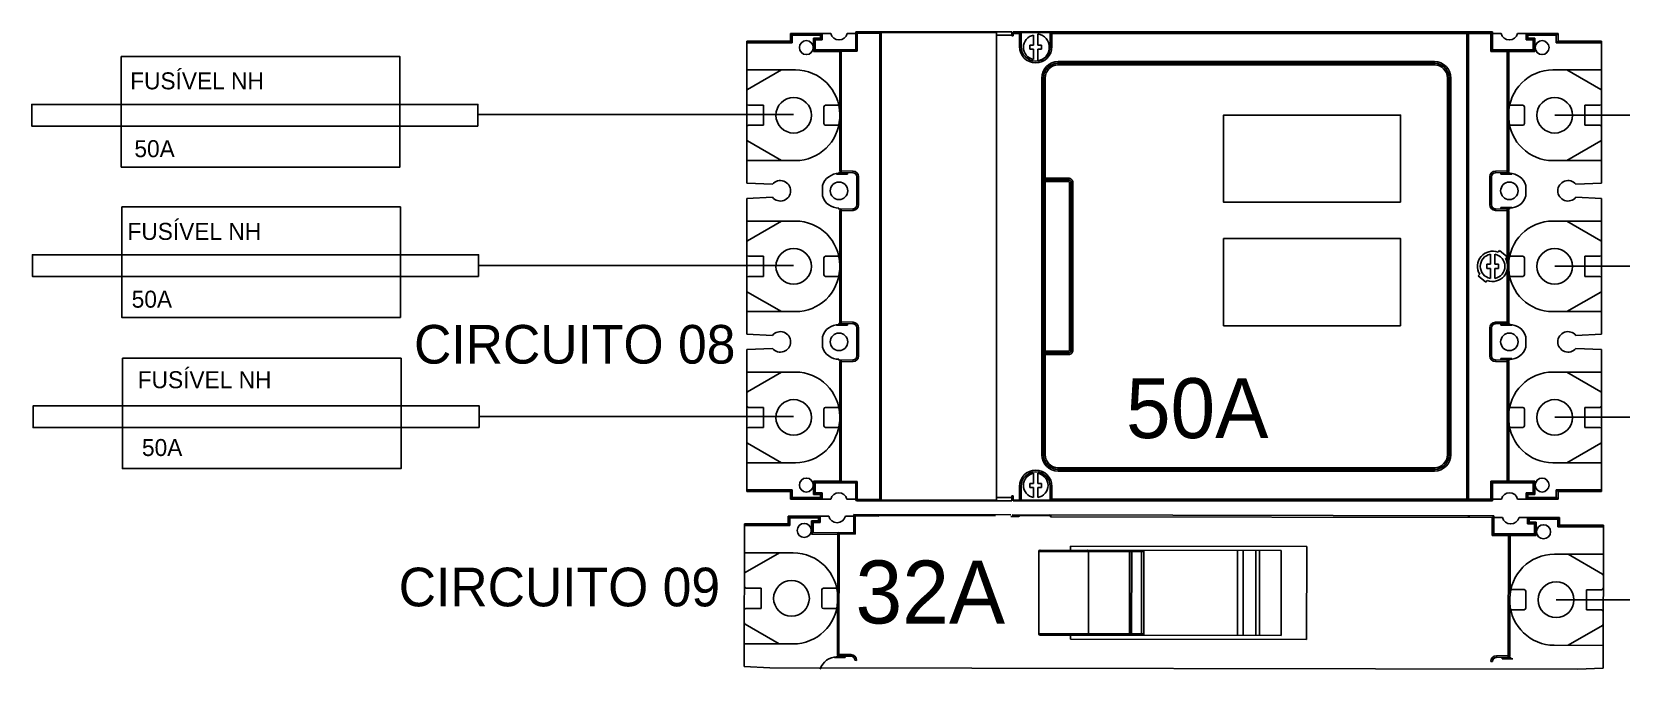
# Model space of a CAD drawing. Extents: x -4780 to 4154, y -1673 to 3208.
# Drawn here: x 1939.1 to 2268.5, y -373.9 to -242 of the extents above; entities that cross this region are included whole.
import ezdxf

# ---------------------------------------------------------------- set-up
doc = ezdxf.new("R2010")
doc.units = 0
doc.header["$MEASUREMENT"] = 0
doc.styles.add('PADRÃO', font='', dxfattribs={"height": 0.2})
doc.styles.add('REGUA80', font='GOTHIC.TTF')
doc.styles.get('PADRÃO').set_extended_font_data('AvantGarde Bk BT')

msp = doc.modelspace()

# ---------------------------------------------------------------- linework, layer by layer
at = {"color": 7, "linetype": 'Continuous'}
for p, q in [((2096.323, -243.872), (2096.323, -242.308)), ((2096.323, -242.308), (2104.688, -242.308)), ((2096.671, -242.655), (2096.323, -242.308)), ((2096.671, -242.655), (2096.671, -244.219)), ((2102.579, -242.655), (2096.671, -242.655)), ((2101.119, -246.026), (2101.119, -243.246)), ((2101.119, -243.246), (2102.579, -243.246)), ((2101.119, -243.246), (2101.466, -243.594)), ((2101.466, -243.594), (2101.466, -245.679)), ((2102.926, -243.594), (2101.466, -243.594)), ((2102.579, -242.655), (2102.926, -242.308)), ((2102.579, -243.246), (2102.579, -242.655)), ((2102.579, -243.246), (2102.926, -243.594)), ((2102.926, -242.308), (2102.926, -243.594)), ((2109.877, -242.308), (2108.115, -242.308)), ((2109.877, -245.679), (2109.877, -241.96)), ((2109.877, -241.96), (2142.196, -241.96)), ((2109.877, -241.96), (2110.155, -242.238)), ((2110.155, -242.238), (2110.155, -245.957)), ((2114.881, -242.238), (2110.155, -242.238)), ((2114.881, -338.781), (2114.881, -242.238)), ((2115.159, -241.96), (2115.159, -339.059)), ((2139.04, -242.099), (2115.159, -242.099)), ((2139.04, -241.974), (2139.04, -339.016)), ((2142.196, -242.655), (2139.04, -242.655)), ((2142.196, -242.794), (2142.196, -241.96)), ((2142.196, -242.308), (2143.795, -242.308)), ((2142.474, -242.794), (2142.196, -242.794)), ((2142.474, -241.96), (2241.866, -241.96)), ((2142.474, -241.96), (2142.474, -242.794)), ((2144.004, -241.96), (2143.795, -242.308)), ((2144.143, -242.099), (2143.795, -242.308)), ((2143.795, -242.308), (2143.795, -245.009)), ((2150.189, -242.099), (2144.143, -242.099)), ((2144.143, -242.099), (2144.143, -245.009)), ((2146.714, -242.646), (2146.714, -244.741)), ((2147.618, -244.741), (2147.618, -242.379)), ((2150.189, -245.009), (2150.189, -242.099)), ((2150.537, -242.308), (2150.328, -241.96)), ((2150.537, -242.308), (2241.519, -242.308)), ((2150.537, -245.009), (2150.537, -242.308)), ((2236.515, -338.711), (2236.515, -241.96)), ((2236.862, -242.308), (2236.862, -339.059)), ((2241.519, -242.308), (2241.866, -241.96)), ((2241.519, -246.026), (2241.519, -242.308)), ((2241.866, -241.96), (2241.866, -245.679)), ((2243.628, -242.308), (2241.866, -242.308)), ((2247.056, -242.308), (2255.42, -242.308)), ((2248.817, -242.308), (2249.165, -242.655)), ((2248.817, -243.594), (2248.817, -242.308)), ((2249.165, -243.246), (2248.817, -243.594)), ((2250.277, -243.594), (2248.817, -243.594)), ((2255.072, -242.655), (2249.165, -242.655)), ((2249.165, -242.655), (2249.165, -243.246)), ((2249.165, -243.246), (2250.624, -243.246)), ((2250.624, -243.246), (2250.277, -243.594)), ((2250.277, -245.679), (2250.277, -243.594)), ((2250.624, -243.246), (2250.624, -246.026)), ((2255.072, -242.655), (2255.42, -242.308)), ((2255.072, -244.219), (2255.072, -242.655)), ((2255.42, -242.308), (2255.42, -243.872)), ((2087.287, -243.872), (2087.287, -273.307)), ((2087.287, -243.872), (2096.323, -243.872)), ((2096.671, -244.219), (2087.287, -244.219)), ((2096.671, -244.219), (2096.323, -243.872)), ((2101.119, -246.026), (2101.466, -245.679)), ((2106.54, -246.026), (2101.119, -246.026)), ((2101.466, -245.679), (2109.877, -245.679)), ((2106.54, -270.756), (2106.54, -245.957)), ((2110.155, -245.957), (2106.54, -245.957)), ((2106.818, -270.754), (2106.818, -245.679)), ((2110.155, -245.957), (2109.877, -245.679)), ((2143.795, -245.009), (2144.143, -245.009)), ((2146.714, -244.741), (2145.95, -244.741)), ((2145.95, -244.741), (2145.95, -245.575)), ((2145.95, -245.575), (2146.714, -245.575)), ((2146.714, -245.575), (2146.714, -247.669)), ((2148.382, -244.741), (2147.618, -244.741)), ((2147.618, -245.575), (2148.382, -245.575)), ((2147.618, -247.936), (2147.618, -245.575)), ((2148.382, -245.575), (2148.382, -244.741)), ((2150.189, -245.009), (2150.537, -245.009)), ((2241.519, -246.026), (2241.866, -245.679)), ((2250.624, -246.026), (2241.519, -246.026)), ((2241.866, -245.679), (2250.277, -245.679)), ((2244.855, -270.756), (2244.855, -245.679)), ((2245.203, -246.026), (2245.203, -270.756)), ((2250.624, -246.026), (2250.277, -245.679)), ((2255.072, -244.219), (2255.42, -243.872)), ((2264.456, -244.219), (2255.072, -244.219)), ((2255.42, -243.872), (2264.456, -243.872)), ((2264.456, -243.872), (2264.456, -273.307)), ((2097.366, -249.849), (2087.287, -249.849)), ((2087.461, -253.919), (2094.511, -249.849)), ((2151.826, -248.118), (2229.804, -248.118)), ((2151.826, -248.118), (2151.826, -248.813)), ((2151.826, -248.465), (2229.804, -248.465)), ((2229.804, -248.813), (2151.826, -248.813)), ((2229.804, -248.813), (2229.804, -248.118)), ((2254.378, -249.849), (2264.456, -249.849)), ((2257.232, -249.849), (2264.282, -253.919)), ((2149.118, -251.521), (2148.423, -251.521)), ((2148.423, -329.498), (2148.423, -251.521)), ((2148.771, -308.334), (2148.771, -251.521)), ((2149.118, -251.521), (2149.118, -272.272)), ((2233.207, -251.521), (2232.512, -251.521)), ((2232.512, -329.498), (2232.512, -251.521)), ((2232.859, -251.521), (2232.859, -329.498)), ((2233.207, -251.521), (2233.207, -329.498)), ((2087.635, -257.147), (2090.763, -257.147)), ((2090.763, -257.147), (2090.763, -261.318)), ((2103.274, -257.495), (2103.274, -260.97)), ((2106.328, -257.147), (2103.621, -257.147)), ((2245.415, -257.147), (2248.122, -257.147)), ((2248.469, -257.495), (2248.469, -260.97)), ((2264.108, -257.147), (2260.98, -257.147)), ((2260.98, -257.147), (2260.98, -261.318)), ((2090.763, -261.318), (2087.635, -261.318)), ((2103.621, -261.318), (2106.311, -261.318)), ((2248.122, -261.318), (2245.432, -261.318)), ((2260.98, -261.318), (2264.108, -261.318)), ((2094.511, -268.616), (2087.461, -264.546)), ((2264.282, -264.546), (2257.232, -268.616)), ((2097.366, -268.616), (2087.287, -268.616)), ((2254.377, -268.616), (2264.456, -268.616)), ((2092.6, -273.526), (2087.287, -273.307)), ((2108.139, -271.396), (2105.903, -271.396)), ((2106.401, -271.095), (2106.401, -271.267)), ((2106.401, -271.095), (2109.3, -271.145)), ((2109.306, -270.798), (2106.818, -270.754)), ((2108.139, -271.125), (2108.139, -271.396)), ((2109.3, -271.145), (2109.306, -270.798)), ((2110.12, -277.763), (2110.12, -271.979)), ((2110.467, -271.979), (2110.12, -271.979)), ((2110.467, -271.979), (2110.467, -277.763)), ((2149.118, -272.272), (2148.771, -272.62)), ((2153.993, -272.62), (2148.771, -272.62)), ((2153.994, -272.968), (2148.771, -272.968)), ((2153.994, -272.272), (2149.118, -272.272)), ((2149.118, -272.62), (2149.118, -308.399)), ((2153.994, -272.968), (2153.994, -272.272)), ((2154.199, -307.844), (2154.199, -273.18)), ((2154.894, -273.18), (2154.199, -273.18)), ((2154.546, -307.844), (2154.546, -273.178)), ((2154.894, -307.844), (2154.894, -273.18)), ((2241.623, -271.979), (2241.276, -271.979)), ((2241.276, -277.763), (2241.276, -271.979)), ((2241.623, -271.979), (2241.623, -277.763)), ((2244.855, -270.756), (2242.437, -270.798)), ((2242.437, -270.798), (2242.443, -271.145)), ((2242.443, -271.145), (2245.342, -271.095)), ((2243.604, -271.125), (2243.604, -271.396)), ((2245.84, -271.396), (2243.604, -271.396)), ((2244.855, -270.756), (2245.203, -270.756)), ((2244.861, -271.103), (2244.855, -270.756)), ((2245.342, -271.095), (2245.342, -271.267)), ((2264.456, -273.307), (2259.144, -273.526)), ((2087.287, -276.435), (2092.6, -276.216)), ((2087.287, -276.435), (2087.287, -304.584)), ((2102.961, -273.796), (2102.961, -275.946)), ((2248.782, -273.796), (2248.782, -275.946)), ((2259.144, -276.216), (2264.456, -276.435)), ((2264.456, -276.435), (2264.456, -304.584)), ((2106.401, -278.475), (2106.401, -278.647)), ((2106.401, -278.647), (2109.3, -278.597)), ((2106.54, -302.033), (2106.54, -278.986)), ((2106.818, -278.987), (2109.306, -278.944)), ((2106.818, -278.987), (2106.818, -302.032)), ((2109.306, -278.944), (2109.3, -278.597)), ((2110.12, -277.763), (2110.467, -277.763)), ((2241.276, -277.763), (2241.623, -277.763)), ((2242.443, -278.597), (2242.437, -278.944)), ((2242.437, -278.944), (2244.855, -278.986)), ((2242.443, -278.597), (2245.342, -278.647)), ((2243.604, -278.346), (2245.84, -278.346)), ((2243.604, -278.617), (2243.604, -278.346)), ((2244.855, -278.986), (2244.861, -278.639)), ((2245.203, -278.986), (2244.855, -278.986)), ((2244.855, -278.986), (2244.855, -289.587)), ((2245.203, -278.986), (2245.203, -302.033)), ((2245.342, -278.475), (2245.342, -278.647)), ((2097.366, -281.126), (2087.287, -281.126)), ((2087.461, -285.196), (2094.511, -281.126)), ((2254.378, -281.126), (2264.456, -281.126)), ((2257.232, -281.126), (2264.282, -285.196)), ((2087.635, -288.424), (2090.763, -288.424)), ((2090.763, -288.424), (2090.763, -292.595)), ((2103.274, -288.772), (2103.274, -292.247)), ((2106.328, -288.424), (2103.621, -288.424)), ((2241.415, -287.998), (2241.415, -290.093)), ((2242.318, -290.093), (2242.318, -287.998)), ((2243.306, -287.226), (2242.998, -287.594)), ((2244.853, -288.521), (2243.306, -287.226)), ((2244.542, -288.889), (2244.853, -288.521)), ((2245.415, -288.424), (2248.122, -288.424)), ((2248.469, -288.772), (2248.469, -292.247)), ((2264.108, -288.424), (2260.98, -288.424)), ((2260.98, -288.424), (2260.98, -292.595)), ((2090.763, -292.595), (2087.635, -292.595)), ((2103.621, -292.595), (2106.311, -292.595)), ((2239.191, -292.13), (2238.883, -292.497)), ((2238.883, -292.497), (2240.427, -293.793)), ((2241.415, -290.093), (2240.65, -290.093)), ((2240.65, -290.093), (2240.65, -290.927)), ((2240.65, -290.927), (2241.415, -290.927)), ((2241.415, -290.927), (2241.415, -293.021)), ((2243.083, -290.093), (2242.318, -290.093)), ((2242.318, -290.927), (2243.083, -290.927)), ((2242.318, -293.021), (2242.318, -290.927)), ((2243.083, -290.927), (2243.083, -290.093)), ((2244.855, -302.033), (2244.855, -291.432)), ((2248.122, -292.595), (2245.432, -292.595)), ((2260.98, -292.595), (2264.108, -292.595)), ((2094.511, -299.893), (2087.461, -295.823)), ((2240.427, -293.793), (2240.735, -293.426)), ((2264.282, -295.823), (2257.232, -299.893)), ((2097.366, -299.893), (2087.287, -299.893)), ((2108.139, -302.673), (2105.903, -302.673)), ((2106.401, -302.372), (2106.401, -302.544)), ((2106.401, -302.372), (2109.3, -302.423)), ((2109.306, -302.075), (2106.818, -302.032)), ((2108.139, -302.673), (2108.139, -302.402)), ((2109.3, -302.423), (2109.306, -302.075)), ((2244.855, -302.033), (2242.437, -302.075)), ((2242.437, -302.075), (2242.443, -302.423)), ((2242.443, -302.423), (2245.342, -302.372)), ((2243.604, -302.673), (2243.604, -302.402)), ((2245.84, -302.673), (2243.604, -302.673)), ((2244.855, -302.033), (2245.203, -302.033)), ((2244.861, -302.38), (2244.855, -302.033)), ((2245.342, -302.372), (2245.342, -302.544)), ((2254.377, -299.893), (2264.456, -299.893)), ((2092.6, -304.803), (2087.287, -304.584)), ((2102.961, -305.073), (2102.961, -307.223)), ((2110.12, -309.04), (2110.12, -303.257)), ((2110.467, -303.257), (2110.12, -303.257)), ((2110.467, -303.257), (2110.467, -309.04)), ((2241.623, -303.257), (2241.276, -303.257)), ((2241.276, -309.04), (2241.276, -303.257)), ((2241.623, -303.257), (2241.623, -309.04)), ((2248.782, -305.073), (2248.782, -307.223)), ((2264.456, -304.584), (2259.144, -304.803)), ((2087.287, -307.712), (2092.6, -307.493)), ((2087.287, -307.712), (2087.287, -337.147)), ((2110.12, -309.04), (2110.467, -309.04)), ((2148.771, -308.052), (2153.989, -308.052)), ((2148.771, -329.498), (2148.771, -308.399)), ((2148.771, -308.399), (2153.99, -308.399)), ((2149.118, -308.747), (2148.771, -308.399)), ((2149.118, -308.747), (2149.118, -329.498)), ((2149.118, -308.747), (2153.989, -308.747)), ((2153.989, -308.747), (2153.989, -308.052)), ((2154.199, -307.844), (2154.894, -307.844)), ((2241.276, -309.04), (2241.623, -309.04)), ((2243.604, -309.623), (2245.84, -309.623)), ((2243.604, -309.894), (2243.604, -309.623)), ((2259.144, -307.493), (2264.456, -307.712)), ((2264.456, -307.712), (2264.456, -337.147)), ((2097.366, -312.404), (2087.287, -312.404)), ((2087.461, -316.474), (2094.511, -312.404)), ((2106.401, -309.753), (2106.401, -309.924)), ((2106.401, -309.924), (2109.3, -309.874)), ((2106.54, -335.062), (2106.54, -310.263)), ((2106.818, -310.265), (2109.306, -310.221)), ((2106.818, -335.34), (2106.818, -310.265)), ((2109.306, -310.221), (2109.3, -309.874)), ((2242.443, -309.874), (2242.437, -310.221)), ((2242.437, -310.221), (2244.855, -310.263)), ((2242.443, -309.874), (2245.342, -309.924)), ((2244.855, -310.263), (2244.861, -309.916)), ((2245.203, -310.263), (2244.855, -310.263)), ((2244.855, -335.34), (2244.855, -310.263)), ((2245.203, -310.263), (2245.203, -334.993)), ((2245.342, -309.753), (2245.342, -309.924)), ((2254.378, -312.404), (2264.456, -312.404)), ((2257.232, -312.404), (2264.282, -316.474)), ((2087.635, -319.702), (2090.763, -319.702)), ((2090.763, -319.702), (2090.763, -323.872)), ((2103.274, -320.049), (2103.274, -323.524)), ((2106.328, -319.702), (2103.621, -319.702)), ((2245.415, -319.702), (2248.122, -319.702)), ((2248.469, -320.049), (2248.469, -323.524)), ((2264.108, -319.702), (2260.98, -319.702)), ((2260.98, -319.702), (2260.98, -323.872)), ((2090.763, -323.872), (2087.635, -323.872)), ((2103.621, -323.872), (2106.311, -323.872)), ((2248.122, -323.872), (2245.432, -323.872)), ((2260.98, -323.872), (2264.108, -323.872)), ((2094.511, -331.17), (2087.461, -327.1)), ((2264.282, -327.1), (2257.232, -331.17)), ((2097.366, -331.17), (2087.287, -331.17)), ((2148.423, -329.498), (2149.118, -329.498)), ((2151.826, -332.206), (2151.826, -332.901)), ((2151.826, -332.206), (2229.804, -332.206)), ((2229.804, -332.554), (2151.826, -332.554)), ((2229.804, -332.901), (2229.804, -332.206)), ((2232.512, -329.498), (2233.207, -329.498)), ((2254.377, -331.17), (2264.456, -331.17)), ((2101.119, -337.773), (2101.119, -334.993)), ((2101.119, -334.993), (2106.54, -334.993)), ((2101.119, -334.993), (2101.466, -335.34)), ((2101.466, -335.34), (2101.466, -337.425)), ((2109.877, -335.34), (2101.466, -335.34)), ((2106.54, -335.062), (2110.155, -335.062)), ((2110.155, -335.062), (2109.877, -335.34)), ((2109.877, -338.781), (2109.877, -335.34)), ((2110.155, -335.062), (2110.155, -339.059)), ((2145.95, -335.445), (2145.95, -336.279)), ((2146.714, -335.445), (2145.95, -335.445)), ((2146.714, -333.35), (2146.714, -335.445)), ((2147.618, -335.445), (2147.618, -333.35)), ((2148.382, -335.445), (2147.618, -335.445)), ((2148.382, -336.279), (2148.382, -335.445)), ((2229.804, -332.901), (2151.826, -332.901)), ((2241.519, -334.993), (2241.866, -335.34)), ((2241.519, -334.993), (2250.624, -334.993)), ((2241.519, -334.993), (2241.519, -338.711)), ((2250.277, -335.34), (2241.866, -335.34)), ((2241.866, -335.34), (2241.866, -339.059)), ((2250.624, -334.993), (2250.277, -335.34)), ((2250.277, -337.425), (2250.277, -335.34)), ((2250.624, -334.993), (2250.624, -337.773)), ((2087.287, -336.8), (2096.671, -336.8)), ((2096.323, -337.147), (2087.287, -337.147)), ((2096.671, -336.8), (2096.323, -337.147)), ((2096.323, -338.711), (2096.323, -337.147)), ((2096.671, -338.364), (2096.323, -338.711)), ((2104.688, -338.711), (2096.323, -338.711)), ((2096.671, -336.8), (2096.671, -338.364)), ((2096.671, -338.364), (2102.579, -338.364)), ((2101.119, -337.773), (2101.466, -337.425)), ((2102.579, -337.773), (2101.119, -337.773)), ((2101.466, -337.425), (2102.926, -337.425)), ((2102.579, -337.773), (2102.926, -337.425)), ((2102.579, -338.364), (2102.579, -337.773)), ((2102.579, -338.364), (2102.926, -338.711)), ((2102.926, -337.425), (2102.926, -338.711)), ((2109.877, -338.711), (2108.046, -338.711)), ((2109.877, -338.781), (2114.881, -338.781)), ((2110.155, -339.059), (2142.196, -339.059)), ((2115.159, -338.92), (2139.04, -338.92)), ((2139.04, -338.364), (2142.196, -338.364)), ((2142.196, -338.016), (2142.196, -339.059)), ((2142.474, -338.016), (2142.196, -338.016)), ((2142.474, -338.711), (2142.196, -338.711)), ((2142.474, -338.016), (2142.474, -339.059)), ((2142.474, -338.92), (2150.189, -338.92)), ((2142.474, -339.059), (2241.866, -339.059)), ((2143.795, -336.078), (2143.795, -339.059)), ((2144.143, -336.078), (2143.795, -336.078)), ((2144.143, -336.078), (2144.143, -338.92)), ((2145.95, -336.279), (2146.714, -336.279)), ((2146.714, -336.279), (2146.714, -338.373)), ((2147.618, -338.373), (2147.618, -336.279)), ((2147.618, -336.279), (2148.382, -336.279)), ((2150.189, -338.92), (2150.189, -336.078)), ((2150.537, -336.078), (2150.189, -336.078)), ((2150.189, -338.92), (2150.537, -338.711)), ((2150.328, -339.059), (2150.537, -338.711)), ((2150.537, -338.711), (2150.537, -336.078)), ((2236.515, -338.711), (2150.537, -338.711)), ((2236.515, -338.711), (2236.862, -339.059)), ((2236.862, -338.711), (2241.519, -338.711)), ((2241.866, -339.059), (2241.519, -338.711)), ((2243.697, -338.711), (2241.866, -338.711)), ((2255.42, -338.711), (2247.056, -338.711)), ((2249.165, -337.773), (2248.817, -337.425)), ((2248.817, -337.425), (2250.277, -337.425)), ((2248.817, -338.711), (2248.817, -337.425)), ((2249.165, -338.364), (2248.817, -338.711)), ((2250.624, -337.773), (2249.165, -337.773)), ((2249.165, -337.773), (2249.165, -338.364)), ((2249.165, -338.364), (2255.072, -338.364)), ((2250.624, -337.773), (2250.277, -337.425)), ((2255.072, -336.8), (2255.42, -337.147)), ((2255.072, -336.8), (2264.456, -336.8)), ((2255.072, -338.364), (2255.072, -336.8)), ((2255.42, -338.711), (2255.072, -338.364)), ((2264.456, -337.147), (2255.42, -337.147)), ((2255.42, -337.147), (2255.42, -338.711)), ((2095.885, -343.807), (2095.887, -342.235)), ((2095.887, -342.235), (2104.292, -342.251)), ((2096.236, -342.585), (2095.887, -342.235)), ((2096.236, -342.585), (2096.233, -344.157)), ((2102.172, -342.596), (2096.236, -342.585)), ((2102.172, -342.596), (2102.522, -342.248)), ((2102.522, -342.248), (2102.52, -343.54)), ((2109.506, -342.261), (2107.736, -342.257)), ((2109.5, -345.648), (2109.507, -341.911)), ((2109.507, -341.911), (2141.982, -341.972)), ((2109.507, -341.911), (2109.785, -342.191)), ((2109.785, -342.191), (2109.779, -345.928)), ((2114.534, -342.2), (2109.785, -342.191)), ((2138.81, -342.105), (2114.814, -342.061)), ((2141.981, -342.321), (2143.587, -342.324)), ((2142.261, -341.972), (2242.13, -342.157)), ((2143.797, -341.975), (2143.587, -342.324)), ((2143.937, -342.115), (2143.587, -342.324)), ((2150.013, -342.126), (2143.937, -342.115)), ((2150.361, -342.336), (2150.153, -341.987)), ((2150.361, -342.336), (2241.78, -342.505)), ((2241.773, -346.242), (2241.78, -342.505)), ((2241.78, -342.505), (2242.13, -342.157)), ((2242.13, -342.157), (2242.123, -345.893)), ((2243.899, -342.509), (2242.129, -342.506)), ((2247.343, -342.516), (2255.748, -342.531)), ((2249.111, -343.811), (2249.113, -342.519)), ((2249.113, -342.519), (2249.462, -342.869)), ((2255.398, -342.88), (2255.748, -342.531)), ((2255.748, -342.531), (2255.745, -344.103)), ((2086.806, -343.79), (2086.751, -373.366)), ((2096.233, -344.157), (2086.805, -344.139)), ((2086.806, -343.79), (2095.885, -343.807)), ((2096.233, -344.157), (2095.885, -343.807)), ((2100.699, -345.981), (2100.705, -343.187)), ((2100.699, -345.981), (2101.049, -345.632)), ((2100.705, -343.187), (2102.171, -343.19)), ((2100.705, -343.187), (2101.053, -343.537)), ((2101.053, -343.537), (2101.049, -345.632)), ((2101.049, -345.632), (2109.5, -345.648)), ((2102.52, -343.54), (2101.053, -343.537)), ((2102.171, -343.19), (2102.172, -342.596)), ((2102.171, -343.19), (2102.52, -343.54)), ((2106.38, -370.838), (2106.427, -345.642)), ((2109.779, -345.928), (2109.5, -345.648)), ((2249.46, -343.462), (2249.111, -343.811)), ((2250.577, -343.814), (2249.111, -343.811)), ((2249.462, -342.869), (2249.46, -343.462)), ((2249.46, -343.462), (2250.927, -343.465)), ((2255.398, -342.88), (2249.462, -342.869)), ((2250.573, -345.909), (2250.577, -343.814)), ((2250.927, -343.465), (2250.577, -343.814)), ((2250.927, -343.465), (2250.922, -346.259)), ((2255.395, -344.451), (2255.398, -342.88)), ((2255.395, -344.451), (2255.745, -344.103)), ((2264.823, -344.468), (2255.395, -344.451)), ((2255.745, -344.103), (2264.824, -344.119)), ((2264.824, -344.119), (2264.769, -373.696)), ((2106.147, -345.991), (2100.699, -345.981)), ((2106.101, -370.839), (2106.147, -345.921)), ((2109.779, -345.928), (2106.147, -345.921)), ((2154.4, -349.264), (2154.401, -348.426)), ((2154.401, -348.426), (2203.353, -348.517)), ((2203.353, -348.517), (2203.317, -367.792)), ((2241.773, -346.242), (2242.123, -345.893)), ((2250.922, -346.259), (2241.773, -346.242)), ((2242.123, -345.893), (2250.573, -345.909)), ((2245.079, -371.096), (2245.126, -345.899)), ((2245.474, -346.249), (2245.429, -371.096)), ((2250.922, -346.259), (2250.573, -345.909)), ((2096.921, -349.815), (2086.794, -349.796)), ((2086.962, -353.886), (2094.052, -349.81)), ((2147.837, -349.531), (2147.805, -366.572)), ((2166.607, -349.566), (2147.837, -349.531)), ((2198.064, -349.345), (2148.117, -349.253)), ((2158.108, -366.591), (2158.14, -349.55)), ((2166.516, -349.35), (2166.516, -349.291)), ((2166.576, -366.607), (2166.607, -349.566)), ((2166.671, -366.607), (2166.702, -349.566)), ((2169.596, -349.572), (2166.702, -349.566)), ((2167.052, -366.608), (2167.083, -349.567)), ((2169.102, -349.571), (2169.071, -366.611)), ((2169.564, -366.612), (2169.596, -349.572)), ((2189.009, -349.328), (2188.977, -366.927)), ((2190.144, -366.93), (2190.176, -349.33)), ((2192.809, -349.335), (2192.777, -366.935)), ((2193.544, -366.936), (2193.577, -349.337)), ((2198.064, -349.345), (2198.031, -366.944)), ((2254.686, -350.107), (2264.813, -350.125)), ((2257.555, -350.112), (2264.63, -354.215)), ((2087.13, -357.13), (2090.273, -357.136)), ((2090.273, -357.136), (2090.265, -361.326)), ((2102.843, -357.508), (2102.837, -361)), ((2105.913, -357.165), (2103.193, -357.16)), ((2245.667, -357.423), (2248.387, -357.428)), ((2248.736, -357.778), (2248.729, -361.27)), ((2261.307, -357.452), (2261.299, -361.642)), ((2264.45, -357.458), (2261.307, -357.452)), ((2090.265, -361.326), (2087.122, -361.32)), ((2103.185, -361.35), (2105.888, -361.355)), ((2248.379, -361.618), (2245.677, -361.613)), ((2261.299, -361.642), (2264.442, -361.648)), ((2094.017, -368.666), (2086.942, -364.563)), ((2264.611, -364.892), (2257.52, -368.968)), ((2096.886, -368.671), (2086.76, -368.653)), ((2147.805, -366.572), (2166.576, -366.607)), ((2148.085, -366.852), (2166.483, -366.886)), ((2154.365, -367.702), (2154.367, -366.863)), ((2203.317, -367.792), (2154.365, -367.702)), ((2166.483, -366.881), (2166.483, -366.823)), ((2166.569, -366.886), (2198.031, -366.944)), ((2166.671, -366.607), (2169.564, -366.612)), ((2107.706, -371.485), (2105.459, -371.481)), ((2105.961, -371.179), (2105.96, -371.352)), ((2105.961, -371.179), (2108.873, -371.235)), ((2108.88, -370.886), (2106.38, -370.838)), ((2107.706, -371.213), (2107.706, -371.485)), ((2108.873, -371.235), (2108.88, -370.886)), ((2110.044, -372.076), (2109.695, -372.075)), ((2245.079, -371.096), (2242.649, -371.134)), ((2242.649, -371.134), (2242.655, -371.483)), ((2242.655, -371.483), (2245.568, -371.437)), ((2243.822, -371.465), (2243.821, -371.737)), ((2246.068, -371.741), (2243.821, -371.737)), ((2245.079, -371.096), (2245.429, -371.096)), ((2245.085, -371.445), (2245.079, -371.096)), ((2245.568, -371.437), (2245.567, -371.61)), ((2254.651, -368.963), (2264.778, -368.982)), ((2092.088, -373.596), (2086.751, -373.366)), ((2241.83, -372.319), (2241.48, -372.319)), ((2264.769, -373.696), (2259.431, -373.906))]:
    msp.add_line(p, q, dxfattribs=at)
for p, q in [((2096.966, -259.047), (2031.572, -259.047)), ((2254.748, -259.198), (2384.816, -259.198)), ((2096.966, -290.325), (2031.688, -290.325)), ((2254.748, -290.475), (2431.599, -290.475)), ((2096.966, -321.602), (2031.831, -321.602)), ((2254.748, -321.752), (2477.037, -321.752)), ((2255.018, -359.536), (2384.326, -359.536)), ((2092.088, -373.596), (2259.431, -373.906))]:
    msp.add_line(p, q)
for points in [[(1957.636, -247.086), (2015.389, -247.086), (2015.389, -269.945), (1957.636, -269.945)], [(2031.572, -261.46), (1939.103, -261.46), (1939.103, -256.984), (2031.572, -256.984)], [(2222.79, -277.255), (2186.117, -277.255), (2186.117, -259.207), (2222.79, -259.207)], [(1957.752, -278.224), (2015.505, -278.224), (2015.505, -301.083), (1957.752, -301.083)], [(2222.79, -302.823), (2186.117, -302.823), (2186.117, -284.775), (2222.79, -284.775)], [(2031.688, -292.597), (1939.218, -292.597), (1939.218, -288.122), (2031.688, -288.122)], [(1957.895, -309.523), (2015.648, -309.523), (2015.648, -332.381), (1957.895, -332.381)], [(2031.831, -323.896), (1939.362, -323.896), (1939.362, -319.421), (2031.831, -319.421)]]:
    msp.add_lwpolyline(points, close=True)
for centre, radius in [((2099.625, -245.227), 1.442), ((2252.118, -245.227), 1.442), ((2097.018, -259.232), 3.684), ((2254.725, -259.232), 3.684), ((2106.401, -274.871), 1.807), ((2245.342, -274.871), 1.807), ((2097.018, -290.51), 3.684), ((2254.725, -290.51), 3.684), ((2106.401, -306.148), 1.807), ((2245.342, -306.148), 1.807), ((2097.018, -321.787), 3.684), ((2254.725, -321.787), 3.684), ((2099.625, -335.792), 1.442), ((2252.118, -335.792), 1.442), ((2099.199, -345.175), 1.449), ((2252.425, -345.458), 1.449), ((2096.554, -359.242), 3.701), ((2255.018, -359.536), 3.701)]:
    msp.add_circle(centre, radius, dxfattribs=at)
for centre, radius, start, end in [((2106.401, -241.856), 1.772, 194.76778, 345.23222), ((2115.159, -242.238), 0.278, 90, 180.00141), ((2144.004, -242.099), 0.139, 0, 90), ((2147.166, -245.158), 2.552, 100.19797, 259.80203), ((2147.166, -245.158), 2.815, 279.23556, 80.76444), ((2150.328, -242.099), 0.139, 90, 180), ((2236.515, -242.308), 0.348, 0, 90), ((2245.342, -241.856), 1.772, 194.76778, 345.23222), ((2106.818, -245.957), 0.278, 90, 180), ((2147.166, -245.009), 3.371, 180, 360), ((2147.166, -245.009), 3.023, 180, 360), ((2244.855, -246.026), 0.348, 0, 90), ((2097.366, -259.024), 9.175, 360, 90), ((2151.826, -251.521), 3.403, 90, 180), ((2151.826, -251.521), 3.055, 90, 180), ((2151.826, -251.521), 2.708, 90, 180), ((2229.804, -251.521), 3.403, 0, 90), ((2229.804, -251.521), 3.055, 360, 90), ((2229.804, -251.521), 2.708, 0, 90), ((2254.377, -259.024), 9.175, 90, 180), ((2087.635, -254.22), 0.348, 120, 180), ((2087.635, -256.8), 0.348, 180, 270), ((2264.108, -256.8), 0.348, 270, 0), ((2264.108, -254.22), 0.348, 0, 60), ((2097.366, -259.432), 9.184, 270, 357.45394), ((2103.621, -257.495), 0.348, 90, 180), ((2254.377, -259.432), 9.184, 182.54606, 270), ((2248.122, -257.495), 0.348, 0, 90), ((2087.635, -261.665), 0.348, 90, 180), ((2103.621, -260.97), 0.348, 180, 270), ((2248.122, -260.97), 0.348, 270, 0), ((2264.108, -261.665), 0.348, 0, 90), ((2087.635, -264.245), 0.348, 180, 240), ((2264.108, -264.245), 0.348, 300, 0), ((2094.238, -274.871), 2.12, 219.38771, 140.61229), ((2106.401, -274.871), 3.604, 90, 162.65261), ((2106.888, -270.756), 0.348, 180, 269), ((2109.286, -271.979), 0.834, 0, 89), ((2109.286, -271.979), 1.182, 0, 89), ((2153.997, -273.14), 0.867, 82.69134, 90.21121), ((2242.457, -271.979), 1.182, 91, 180), ((2242.457, -271.979), 0.834, 91, 180), ((2244.855, -270.756), 0.348, 271, 0), ((2245.342, -274.871), 3.604, 17.34739, 90), ((2257.505, -274.871), 2.12, 39.38771, 320.61229), ((2106.401, -274.871), 3.604, 197.34739, 270), ((2245.342, -274.871), 3.604, 270, 342.65261), ((2106.888, -278.986), 0.348, 91, 180), ((2109.286, -277.763), 0.834, 271, 360), ((2109.286, -277.763), 1.182, 271, 360), ((2242.457, -277.763), 1.182, 180, 269), ((2242.457, -277.763), 0.834, 180, 269), ((2244.855, -278.986), 0.348, 0, 89), ((2097.366, -290.301), 9.175, 360, 90), ((2254.377, -290.301), 9.175, 90, 180), ((2087.635, -285.497), 0.348, 120, 180), ((2264.108, -285.497), 0.348, 0, 60), ((2087.635, -288.077), 0.348, 180, 270), ((2103.621, -288.772), 0.348, 90, 180), ((2241.866, -290.51), 3.128, 68.79737, 211.20263), ((2241.866, -290.51), 2.552, 100.19797, 259.80203), ((2241.866, -290.51), 3.128, 248.79737, 31.20263), ((2241.866, -290.51), 2.552, 280.19797, 79.80203), ((2248.122, -288.772), 0.348, 0, 90), ((2264.108, -288.077), 0.348, 270, 0), ((2087.635, -292.942), 0.348, 90, 180), ((2097.366, -290.709), 9.184, 270, 357.45394), ((2103.621, -292.247), 0.348, 180, 270), ((2254.377, -290.709), 9.184, 182.54606, 270), ((2248.122, -292.247), 0.348, 270, 0), ((2264.108, -292.942), 0.348, 0, 90), ((2087.635, -295.522), 0.348, 180, 240), ((2264.108, -295.522), 0.348, 300, 0), ((2106.401, -306.148), 3.604, 90, 162.65261), ((2106.888, -302.033), 0.348, 180, 269), ((2109.286, -303.257), 0.834, 0, 89), ((2109.286, -303.257), 1.182, 0, 89), ((2242.457, -303.257), 1.182, 91, 180), ((2242.457, -303.257), 0.834, 91, 180), ((2244.855, -302.033), 0.348, 271, 0), ((2245.342, -306.148), 3.604, 17.34739, 90), ((2094.238, -306.148), 2.12, 219.38771, 140.61229), ((2257.505, -306.148), 2.12, 39.38771, 320.61229), ((2106.401, -306.148), 3.604, 197.34739, 270), ((2109.286, -309.04), 0.834, 271, 360), ((2109.286, -309.04), 1.182, 271, 360), ((2242.457, -309.04), 1.182, 180, 269), ((2242.457, -309.04), 0.834, 180, 269), ((2245.342, -306.148), 3.604, 270, 342.65261), ((2097.366, -321.578), 9.175, 360, 90), ((2106.888, -310.263), 0.348, 91, 180), ((2244.855, -310.263), 0.348, 0, 89), ((2254.377, -321.578), 9.175, 90, 180), ((2087.635, -316.775), 0.348, 120, 180), ((2087.635, -319.354), 0.348, 180, 270), ((2264.108, -319.354), 0.348, 270, 0), ((2264.108, -316.775), 0.348, 0, 60), ((2097.366, -321.986), 9.184, 270, 357.45394), ((2103.621, -320.049), 0.348, 90, 180), ((2254.377, -321.986), 9.184, 182.54606, 270), ((2248.122, -320.049), 0.348, 0, 90), ((2087.635, -324.219), 0.348, 90, 180), ((2103.621, -323.524), 0.348, 180, 270), ((2248.122, -323.524), 0.348, 270, 0), ((2264.108, -324.219), 0.348, 0, 90), ((2087.635, -326.799), 0.348, 180, 240), ((2264.108, -326.799), 0.348, 300, 0), ((2147.166, -336.078), 3.371, 0, 180), ((2151.826, -329.498), 3.403, 180, 270), ((2151.826, -329.498), 3.055, 180, 270), ((2151.826, -329.498), 2.708, 180, 270), ((2229.804, -329.498), 3.403, 270, 360), ((2229.804, -329.498), 3.055, 270, 0), ((2229.804, -329.498), 2.708, 270, 360), ((2106.818, -335.062), 0.278, 180, 270), ((2147.166, -336.078), 3.023, 360, 180), ((2147.166, -335.862), 2.552, 100.19797, 259.80203), ((2147.166, -335.862), 2.552, 280.19797, 79.80203), ((2244.855, -334.993), 0.348, 270, 0), ((2106.401, -339.163), 1.772, 91.12352, 165.23222), ((2106.332, -339.163), 1.772, 14.76778, 88.87648), ((2110.155, -338.781), 0.278, 180.00002, 270), ((2115.159, -338.781), 0.278, 179.9964, 270), ((2144.004, -338.92), 0.139, 270, 0), ((2150.328, -338.92), 0.139, 180, 270), ((2245.411, -339.163), 1.772, 91.12352, 165.23222), ((2245.342, -339.163), 1.772, 14.76778, 88.87648), ((2106.015, -341.8), 1.781, 194.66181, 345.12626), ((2114.814, -342.201), 0.279, 89.89404, 179.89545), ((2143.797, -342.115), 0.14, 359.89404, 89.89404), ((2150.152, -342.126), 0.14, 89.89404, 179.89404), ((2236.752, -342.496), 0.349, 359.89404, 89.89404), ((2245.622, -342.058), 1.781, 194.66181, 345.12626), ((2106.426, -345.922), 0.279, 89.89404, 179.89404), ((2245.125, -346.248), 0.349, 359.89404, 89.89404), ((2096.904, -359.034), 9.219, 359.89404, 89.89404), ((2148.116, -349.532), 0.279, 89.89404, 179.89404), ((2166.345, -349.536), 0.253, 46.94378, 54.69998), ((2254.669, -359.325), 9.219, 89.89404, 179.89404), ((2087.136, -354.189), 0.349, 119.89404, 179.89404), ((2264.455, -354.517), 0.349, 359.89404, 59.89404), ((2087.131, -356.781), 0.349, 179.89404, 269.89404), ((2103.192, -357.509), 0.349, 89.89404, 179.89404), ((2248.386, -357.777), 0.349, 359.89404, 89.89404), ((2264.451, -357.109), 0.349, 269.89404, 359.89404), ((2087.122, -361.669), 0.349, 89.89404, 179.89404), ((2096.903, -359.443), 9.228, 269.89404, 357.34798), ((2103.186, -361.001), 0.349, 179.89404, 269.89404), ((2254.668, -359.735), 9.228, 182.4401, 269.89404), ((2248.38, -361.269), 0.349, 269.89404, 359.89404), ((2264.441, -361.997), 0.349, 359.89404, 89.89404), ((2087.117, -364.261), 0.349, 179.89404, 239.89404), ((2264.437, -364.589), 0.349, 299.89404, 359.89404), ((2148.085, -366.573), 0.279, 179.89404, 269.89404), ((2105.954, -374.974), 3.622, 89.89404, 162.54665), ((2106.45, -370.839), 0.349, 179.89404, 268.89404), ((2108.857, -372.073), 0.838, 359.89404, 88.89404), ((2108.857, -372.073), 1.187, 359.89404, 88.89404), ((2242.668, -372.321), 1.187, 90.89404, 179.89404), ((2242.668, -372.321), 0.838, 90.89404, 179.89404), ((2245.079, -371.096), 0.349, 270.89404, 359.89404)]:
    msp.add_arc(centre, radius, start, end, dxfattribs=at)
for points, knots in [([(2115.029, -242.116), (2115.007, -242.121), (2114.947, -242.141), (2114.881, -242.195), (2114.881, -242.238)], [0, 0, 0, 0, 0.3387477, 1, 1, 1, 1]), ([(2115.159, -242.099), (2115.148, -242.099), (2115.104, -242.101), (2115.06, -242.107), (2115.029, -242.116)], [0, 0, 0, 0, 0.259248, 1, 1, 1, 1]), ([(2150.209, -242.111), (2150.204, -242.108), (2150.197, -242.105), (2150.192, -242.1), (2150.189, -242.1), (2150.189, -242.099)], [0, 0, 0, 0, 0.7420272, 0.9336705, 1, 1, 1, 1]), ([(2150.537, -242.308), (2150.473, -242.268), (2150.362, -242.204), (2150.254, -242.138), (2150.209, -242.111)], [0, 0, 0, 0, 0.5929043, 1, 1, 1, 1]), ([(2106.818, -270.754), (2106.783, -270.754), (2106.731, -270.754), (2106.666, -270.755), (2106.624, -270.755), (2106.59, -270.755), (2106.567, -270.756), (2106.553, -270.755), (2106.546, -270.756), (2106.543, -270.755), (2106.54, -270.756), (2106.54, -270.756)], [0, 0, 0, 0, 0.3821835, 0.5556768, 0.7071962, 0.8315087, 0.9237067, 0.9566914, 0.980577, 0.9951006, 1, 1, 1, 1]), ([(2106.818, -270.754), (2106.817, -270.799), (2106.819, -270.881), (2106.832, -270.992), (2106.846, -271.061), (2106.869, -271.103), (2106.882, -271.103)], [0, 0, 0, 0, 0.369327, 0.6830643, 0.8977864, 1, 1, 1, 1]), ([(2154.546, -273.18), (2154.546, -273.151), (2154.542, -273.09), (2154.52, -272.997), (2154.479, -272.902), (2154.411, -272.804), (2154.317, -272.719), (2154.209, -272.659), (2154.099, -272.627), (2154.027, -272.62), (2153.994, -272.62)], [0, 0, 0, 0, 0.0981255, 0.204703, 0.3240109, 0.459834, 0.6080251, 0.7532501, 0.8828378, 1, 1, 1, 1]), ([(2153.994, -272.968), (2154.046, -272.968), (2154.157, -273.014), (2154.199, -273.126), (2154.199, -273.18)], [0, 0, 0, 0, 0.4946402, 1, 1, 1, 1]), ([(2154.744, -272.677), (2154.674, -272.57), (2154.484, -272.385), (2154.234, -272.296), (2154.107, -272.28)], [0, 0, 0, 0, 0.4996547, 1, 1, 1, 1]), ([(2154.546, -273.178), (2154.546, -273.177), (2154.546, -273.104), (2154.518, -272.957), (2154.435, -272.833), (2154.383, -272.782)], [0, 0, 0, 0, 0.004564, 0.501601, 1, 1, 1, 1]), ([(2154.894, -273.18), (2154.894, -273.092), (2154.869, -272.914), (2154.793, -272.751), (2154.744, -272.677)], [0, 0, 0, 0, 0.4999915, 1, 1, 1, 1]), ([(2106.54, -278.986), (2106.54, -278.986), (2106.543, -278.987), (2106.546, -278.986), (2106.553, -278.986), (2106.567, -278.986), (2106.59, -278.987), (2106.624, -278.987), (2106.666, -278.987), (2106.731, -278.988), (2106.783, -278.988), (2106.818, -278.987)], [0, 0, 0, 0, 0.0048985, 0.0194214, 0.0433062, 0.0762904, 0.1684877, 0.2928, 0.4443198, 0.6178141, 1, 1, 1, 1]), ([(2106.818, -278.987), (2106.818, -278.943), (2106.819, -278.86), (2106.832, -278.75), (2106.846, -278.681), (2106.869, -278.639), (2106.882, -278.639)], [0, 0, 0, 0, 0.370694, 0.6849281, 0.8977758, 1, 1, 1, 1]), ([(2106.818, -302.032), (2106.783, -302.032), (2106.731, -302.032), (2106.666, -302.032), (2106.624, -302.032), (2106.59, -302.033), (2106.567, -302.033), (2106.553, -302.033), (2106.546, -302.033), (2106.543, -302.032), (2106.54, -302.033), (2106.54, -302.033)], [0, 0, 0, 0, 0.3821857, 0.5556797, 0.7071995, 0.8315119, 0.9237093, 0.9566936, 0.9805786, 0.9951015, 1, 1, 1, 1]), ([(2106.818, -302.032), (2106.817, -302.076), (2106.819, -302.158), (2106.832, -302.269), (2106.846, -302.338), (2106.869, -302.38), (2106.882, -302.38)], [0, 0, 0, 0, 0.369327, 0.6830643, 0.8977864, 1, 1, 1, 1]), ([(2153.989, -308.399), (2154.015, -308.399), (2154.067, -308.396), (2154.138, -308.381), (2154.199, -308.36), (2154.251, -308.336), (2154.295, -308.309), (2154.334, -308.282), (2154.368, -308.253), (2154.399, -308.221), (2154.429, -308.187), (2154.457, -308.148), (2154.483, -308.103), (2154.508, -308.051), (2154.528, -307.991), (2154.543, -307.921), (2154.546, -307.87), (2154.546, -307.844)], [0, 0, 0, 0, 0.0904437, 0.1731867, 0.2477357, 0.3135477, 0.3718566, 0.4251062, 0.4756489, 0.5256504, 0.5769741, 0.6312669, 0.6900924, 0.7549461, 0.82739, 0.9088426, 1, 1, 1, 1]), ([(2154.199, -307.844), (2154.199, -307.897), (2154.154, -308.009), (2154.042, -308.052), (2153.989, -308.052)], [0, 0, 0, 0, 0.4991816, 1, 1, 1, 1]), ([(2153.99, -308.399), (2153.991, -308.399), (2154.063, -308.399), (2154.21, -308.371), (2154.333, -308.288), (2154.384, -308.236)], [0, 0, 0, 0, 0.0036587, 0.5001684, 1, 1, 1, 1]), ([(2154.328, -308.682), (2154.439, -308.637), (2154.645, -308.502), (2154.781, -308.297), (2154.827, -308.186)], [0, 0, 0, 0, 0.4999802, 1, 1, 1, 1]), ([(2154.384, -308.236), (2154.385, -308.235), (2154.438, -308.182), (2154.519, -308.059), (2154.546, -307.914), (2154.546, -307.844)], [0, 0, 0, 0, 0.0076228, 0.5142064, 1, 1, 1, 1]), ([(2106.54, -310.263), (2106.54, -310.263), (2106.543, -310.264), (2106.546, -310.263), (2106.553, -310.264), (2106.567, -310.263), (2106.59, -310.264), (2106.624, -310.264), (2106.666, -310.264), (2106.731, -310.265), (2106.783, -310.265), (2106.818, -310.265)], [0, 0, 0, 0, 0.0048994, 0.0194229, 0.0433084, 0.076293, 0.1684909, 0.2928033, 0.4443227, 0.6178162, 1, 1, 1, 1]), ([(2106.818, -310.265), (2106.818, -310.22), (2106.819, -310.138), (2106.832, -310.027), (2106.846, -309.958), (2106.869, -309.916), (2106.882, -309.916)], [0, 0, 0, 0, 0.370694, 0.6849281, 0.8977758, 1, 1, 1, 1]), ([(2114.964, -338.88), (2114.941, -338.869), (2114.902, -338.844), (2114.881, -338.8), (2114.881, -338.781)], [0, 0, 0, 0, 0.5754415, 1, 1, 1, 1]), ([(2115.159, -338.92), (2115.141, -338.92), (2115.075, -338.916), (2115.008, -338.901), (2114.964, -338.88)], [0, 0, 0, 0, 0.273712, 1, 1, 1, 1]), ([(2139.034, -339.024), (2139.033, -339.023), (2139.029, -339.018), (2139.037, -339.017), (2139.04, -339.016)], [0, 0, 0, 0, 0.3571066, 1, 1, 1, 1]), ([(2139.04, -339.045), (2139.041, -339.044), (2139.044, -339.036), (2139.038, -339.029), (2139.034, -339.024)], [0, 0, 0, 0, 0.2011719, 1, 1, 1, 1]), ([(2114.683, -342.077), (2114.662, -342.083), (2114.601, -342.102), (2114.535, -342.156), (2114.534, -342.2)], [0, 0, 0, 0, 0.3387477, 1, 1, 1, 1]), ([(2114.814, -342.061), (2114.803, -342.061), (2114.759, -342.062), (2114.715, -342.069), (2114.683, -342.077)], [0, 0, 0, 0, 0.259248, 1, 1, 1, 1]), ([(2150.032, -342.138), (2150.027, -342.135), (2150.02, -342.132), (2150.015, -342.127), (2150.013, -342.127), (2150.013, -342.126)], [0, 0, 0, 0, 0.7420272, 0.9336705, 1, 1, 1, 1]), ([(2150.361, -342.336), (2150.297, -342.296), (2150.186, -342.232), (2150.077, -342.165), (2150.032, -342.138)], [0, 0, 0, 0, 0.5929043, 1, 1, 1, 1]), ([(2158.016, -349.308), (2158.054, -349.333), (2158.118, -349.408), (2158.14, -349.503), (2158.14, -349.55)], [0, 0, 0, 0, 0.4881798, 1, 1, 1, 1]), ([(2166.607, -349.566), (2166.607, -349.546), (2166.6, -349.467), (2166.56, -349.391), (2166.518, -349.351)], [0, 0, 0, 0, 0.2576768, 1, 1, 1, 1]), ([(2167.083, -349.567), (2167.083, -349.496), (2167.027, -349.349), (2166.88, -349.287), (2166.81, -349.287)], [0, 0, 0, 0, 0.5037753, 1, 1, 1, 1]), ([(2168.806, -349.291), (2168.88, -349.291), (2169.034, -349.347), (2169.103, -349.499), (2169.102, -349.571)], [0, 0, 0, 0, 0.5089497, 1, 1, 1, 1]), ([(2158.108, -366.591), (2158.108, -366.661), (2158.07, -366.771), (2157.958, -366.855), (2157.891, -366.87), (2157.859, -366.87)], [0, 0, 0, 0, 0.5147035, 0.7616423, 1, 1, 1, 1]), ([(2166.388, -366.877), (2166.424, -366.867), (2166.492, -366.827), (2166.537, -366.762), (2166.552, -366.726)], [0, 0, 0, 0, 0.487836, 1, 1, 1, 1]), ([(2166.671, -366.607), (2166.671, -366.647), (2166.655, -366.728), (2166.607, -366.795), (2166.579, -366.823)], [0, 0, 0, 0, 0.5088324, 1, 1, 1, 1]), ([(2167.052, -366.608), (2167.052, -366.679), (2166.994, -366.826), (2166.848, -366.887), (2166.778, -366.886)], [0, 0, 0, 0, 0.5037753, 1, 1, 1, 1]), ([(2169.071, -366.611), (2169.071, -366.684), (2169.002, -366.835), (2168.848, -366.89), (2168.773, -366.89)], [0, 0, 0, 0, 0.4910037, 1, 1, 1, 1]), ([(2106.38, -370.838), (2106.345, -370.838), (2106.293, -370.838), (2106.227, -370.838), (2106.185, -370.838), (2106.151, -370.838), (2106.128, -370.839), (2106.114, -370.839), (2106.107, -370.839), (2106.104, -370.838), (2106.101, -370.839), (2106.101, -370.839)], [0, 0, 0, 0, 0.3821835, 0.5556768, 0.7071962, 0.8315087, 0.9237067, 0.9566914, 0.980577, 0.9951006, 1, 1, 1, 1]), ([(2106.38, -370.838), (2106.379, -370.883), (2106.381, -370.965), (2106.393, -371.077), (2106.407, -371.146), (2106.431, -371.188), (2106.443, -371.189)], [0, 0, 0, 0, 0.369327, 0.6830643, 0.8977864, 1, 1, 1, 1])]:
    msp.add_open_spline(points, degree=3, knots=knots, dxfattribs=at)
for points in [[(2153.989, -308.747), (2154.104, -308.747), (2154.221, -308.725), (2154.328, -308.682)], [(2154.827, -308.186), (2154.871, -308.079), (2154.894, -307.96), (2154.894, -307.844)], [(2157.891, -349.271), (2157.934, -349.271), (2157.979, -349.285), (2158.016, -349.308)], [(2166.491, -349.329), (2166.47, -349.314), (2166.446, -349.303), (2166.421, -349.295)], [(2166.516, -349.291), (2166.552, -349.302), (2166.585, -349.324), (2166.612, -349.351)], [(2166.612, -349.351), (2166.64, -349.378), (2166.663, -349.411), (2166.679, -349.447)], [(2166.679, -349.447), (2166.694, -349.485), (2166.702, -349.526), (2166.702, -349.566)], [(2169.596, -349.572), (2169.596, -349.477), (2169.577, -349.38), (2169.54, -349.292)], [(2166.579, -366.823), (2166.552, -366.849), (2166.519, -366.871), (2166.483, -366.881)], [(2166.552, -366.726), (2166.567, -366.688), (2166.576, -366.647), (2166.576, -366.607)], [(2169.508, -366.891), (2169.545, -366.804), (2169.564, -366.707), (2169.564, -366.612)]]:
    msp.add_open_spline(points, degree=3, dxfattribs=at)

# ---------------------------------------------------------------- texts
at = {"style": 'REGUA80'}
for s, height, p in [('FUSÍVEL NH', 3.5169, (1959.497, -253.868)), ('50A', 3.5169, (1960.368, -267.907)), ('FUSÍVEL NH', 3.5169, (1958.937, -285.03)), ('50A', 3.5169, (1959.808, -299.069)), ('CIRCUITO 08', 8.00382, (2018.329, -310.648)), ('FUSÍVEL NH', 3.5169, (1961.068, -315.739)), ('50A', 3.5169, (1961.938, -329.778)), ('CIRCUITO 09', 8.00382, (2015.153, -360.898))]:
    msp.add_text(s, height=height, dxfattribs=at).set_placement(p)
at = {"ltscale": 0.015, "insert": (2165.891, -313.661), "char_height": 12.4126, "attachment_point": 1, "style": 'PADRÃO'}
msp.add_mtext_dynamic_manual_height_columns('50A', width=214.69906, gutter_width=62.063, heights=[51.583], dxfattribs=at)
at = {"ltscale": 0.015, "insert": (2109.831, -351.398), "char_height": 13.0373, "attachment_point": 1, "rotation": 359.89404, "style": 'PADRÃO'}
msp.add_mtext_dynamic_manual_height_columns('32A', width=225.50453, gutter_width=65.186, heights=[54.179], dxfattribs=at)

doc.saveas('drawing.dxf')
